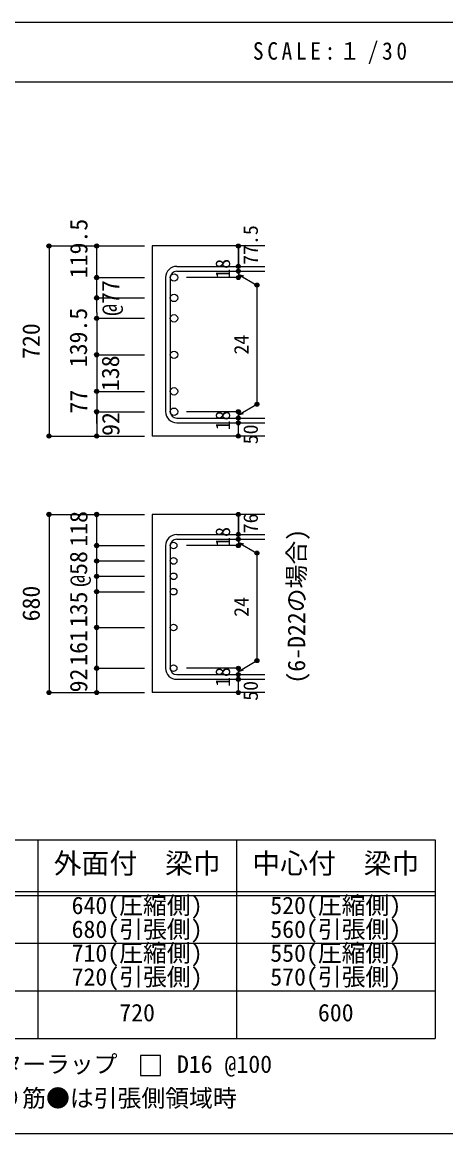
# Model space of a CAD drawing. Units: millimetres at full size, sheet at 1:30; some dimension numbers follow another scale. Extents: x -5973 to 5954, y -4195 to 4201.
# Drawn here: x 2051 to 3650, y 3 to 4201 of the extents above; entities that cross this region are included whole.
import ezdxf
from ezdxf.enums import TextEntityAlignment as Align

# ---------------------------------------------------------------- set-up
doc = ezdxf.new("R2010")
doc.units = ezdxf.units.MM
doc.header["$LTSCALE"] = 30
doc.header["$PDMODE"] = 32
doc.header["$PDSIZE"] = 15
for name, color, linetype in [('0-1_躯体線', 2, 'Continuous'), ('0-5_基礎梁筋', 7, 'Continuous'), ('0-6_スタラップ筋', 7, 'Continuous'), ('0-7_文字', 4, 'Continuous'), ('0-D_寸法', 4, 'Continuous'), ('6-7_文字', 7, 'Continuous'), ('6-E_枠', 7, 'Continuous'), ('F-0_枠', 6, 'Continuous')]:
    doc.layers.add(name, color=color, linetype=linetype)
doc.styles.add('ＭＳ ゴシック', font='')
doc.styles.get('ＭＳ ゴシック').set_extended_font_data('MS Gothic')

msp = doc.modelspace()

# ---------------------------------------------------------------- linework, layer by layer
at = {"layer": '0-1_躯体線'}
for p, q in [((2967.44, 3356.03), (2542.44, 3356.03)), ((2542.44, 3356.03), (2542.44, 2638.03)), ((2967.44, 2638.03), (2542.44, 2638.03)), ((2967.44, 2342.13), (2542.44, 2342.13)), ((2542.44, 2342.13), (2542.44, 1669.43)), ((2967.44, 1669.43), (2542.44, 1669.43))]:
    msp.add_line(p, q, dxfattribs=at)
at = {"layer": '0-5_基礎梁筋', "color": 3}
for centre, radius in [((2624.44, 3236.83), 14), ((2624.44, 3159.83), 14), ((2624.44, 3082.83), 14), ((2624.44, 2945.03), 14), ((2624.44, 2807.03), 14), ((2624.44, 2730.03), 14), ((2622.94, 2224.43), 12.5), ((2622.94, 2166.43), 12.5), ((2622.94, 2108.43), 12.5), ((2622.94, 2050.43), 12.5), ((2622.94, 1915.43), 12.5), ((2622.94, 1761.43), 12.5)]:
    msp.add_circle(centre, radius, dxfattribs=at)
at = {"layer": '0-6_スタラップ筋'}
for p, q in [((2634.44, 3278.83), (2967.44, 3278.83)), ((2592.44, 3236.83), (2592.44, 2730.03)), ((2610.44, 3236.83), (2610.44, 2730.03)), ((2634.44, 3260.83), (2967.44, 3260.83)), ((2634.44, 2706.03), (2967.44, 2706.03)), ((2634.44, 2688.03), (2967.44, 2688.03)), ((2634.44, 2266.43), (2967.44, 2266.43)), ((2634.44, 2248.43), (2967.44, 2248.43)), ((2592.44, 2224.43), (2592.44, 1761.43)), ((2610.44, 2224.43), (2610.44, 1761.43)), ((2634.44, 1737.43), (2967.44, 1737.43)), ((2634.44, 1719.43), (2967.44, 1719.43))]:
    msp.add_line(p, q, dxfattribs=at)
for centre, radius, start, end in [((2634.44, 3236.83), 42, 90, 180), ((2634.44, 3236.83), 24, 90, 180), ((2634.44, 2730.03), 42, 180, 270), ((2634.44, 2730.03), 24, 180, 270), ((2634.44, 2224.43), 42, 90, 180), ((2634.44, 2224.43), 24, 90, 180), ((2634.44, 1761.43), 42, 180, 270), ((2634.44, 1761.43), 24, 180, 270)]:
    msp.add_arc(centre, radius, start, end, dxfattribs=at)
at = {"layer": '0-D_寸法'}
for p, q in [((2152.44, 3356.03), (2332.44, 3356.03)), ((2152.44, 3356.03), (2332.44, 3356.03)), ((2152.44, 3356.03), (2152.44, 2638.03)), ((2332.44, 3356.03), (2512.44, 3356.03)), ((2332.44, 3356.03), (2512.44, 3356.03)), ((2332.44, 3104.83), (2332.44, 3356.03)), ((2867.44, 3278.83), (2867.44, 3356.03)), ((2867.44, 3356.03), (2867.44, 3278.83)), ((2867.44, 3260.83), (2867.44, 3278.83)), ((2332.44, 3236.83), (2512.44, 3236.83)), ((2332.44, 3236.83), (2512.44, 3236.83)), ((2867.44, 3236.83), (2671.35, 3236.83)), ((2867.44, 3260.83), (2867.44, 3236.83)), ((2867.44, 3248.83), (2937.5, 3208.39)), ((2867.44, 3248.83), (2886.76, 3243.66)), ((2937.5, 3208.39), (2937.5, 2758.48)), ((2332.44, 3159.83), (2512.44, 3159.83)), ((2332.44, 3159.83), (2512.44, 3159.83)), ((2332.44, 3104.83), (2332.44, 2638.03)), ((2332.44, 3082.83), (2512.44, 3082.83)), ((2332.44, 3082.83), (2512.44, 3082.83)), ((2332.44, 2945.03), (2512.44, 2945.03)), ((2332.44, 2807.03), (2512.44, 2807.03)), ((2332.44, 2730.03), (2512.44, 2730.03)), ((2332.44, 2685.07), (2332.44, 2730.03)), ((2867.44, 2730.03), (2671.35, 2730.03)), ((2867.44, 2718.03), (2937.5, 2758.48)), ((2867.44, 2706.03), (2867.44, 2730.03)), ((2867.44, 2718.03), (2886.76, 2723.21)), ((2867.44, 2688.03), (2867.44, 2706.03)), ((2867.44, 2638.03), (2867.44, 2688.03)), ((2152.44, 2638.03), (2332.44, 2638.03)), ((2332.44, 2638.03), (2512.44, 2638.03)), ((2152.44, 2342.13), (2332.44, 2342.13)), ((2152.44, 2342.13), (2332.44, 2342.13)), ((2152.44, 2342.13), (2152.44, 1669.43)), ((2332.44, 2342.13), (2512.44, 2342.13)), ((2332.44, 2342.13), (2512.44, 2342.13)), ((2332.44, 1669.43), (2332.44, 2342.13)), ((2867.44, 2266.43), (2867.44, 2342.13)), ((2867.44, 2342.13), (2867.44, 2266.43)), ((2867.44, 2248.43), (2867.44, 2266.43)), ((2867.44, 2248.43), (2867.44, 2224.43)), ((2867.44, 2236.43), (2937.5, 2195.98)), ((2867.44, 2236.43), (2886.76, 2231.25)), ((2332.44, 2224.43), (2512.44, 2224.43)), ((2332.44, 2224.43), (2512.44, 2224.43)), ((2867.44, 2224.43), (2671.35, 2224.43)), ((2937.5, 2195.98), (2937.5, 1789.88)), ((2332.44, 2166.43), (2512.44, 2166.43)), ((2332.44, 2166.43), (2512.44, 2166.43)), ((2332.44, 2108.43), (2512.44, 2108.43)), ((2332.44, 2108.43), (2512.44, 2108.43)), ((2332.44, 2050.43), (2512.44, 2050.43)), ((2332.44, 2050.43), (2512.44, 2050.43)), ((2332.44, 1915.43), (2512.44, 1915.43)), ((2332.44, 1915.43), (2512.44, 1915.43)), ((2867.44, 1749.43), (2937.5, 1789.88)), ((2332.44, 1761.43), (2512.44, 1761.43)), ((2332.44, 1761.43), (2512.44, 1761.43)), ((2867.44, 1761.43), (2671.35, 1761.43)), ((2867.44, 1737.43), (2867.44, 1761.43)), ((2867.44, 1749.43), (2886.76, 1754.61)), ((2867.44, 1719.43), (2867.44, 1737.43)), ((2867.44, 1669.43), (2867.44, 1719.43)), ((2152.44, 1669.43), (2332.44, 1669.43)), ((2332.44, 1669.43), (2512.44, 1669.43))]:
    msp.add_line(p, q, dxfattribs=at)
for centre, radius in [((2152.44, 3356.03), 8), ((2152.44, 3356.03), 7.2), ((2152.44, 3356.03), 6.4), ((2152.44, 3356.03), 5.6), ((2152.44, 3356.03), 4.8), ((2152.44, 3356.03), 4), ((2152.44, 3356.03), 3.2), ((2332.44, 3356.03), 8), ((2332.44, 3356.03), 7.2), ((2332.44, 3356.03), 6.4), ((2332.44, 3356.03), 5.6), ((2332.44, 3356.03), 4.8), ((2332.44, 3356.03), 4), ((2332.44, 3356.03), 3.2), ((2867.44, 3356.03), 4), ((2867.44, 3356.03), 3.6), ((2867.44, 3356.03), 3.2), ((2867.44, 3356.03), 2.8), ((2152.44, 3356.03), 2.4), ((2152.44, 3356.03), 1.6), ((2152.44, 3356.03), 0.8), ((2332.44, 3356.03), 2.4), ((2332.44, 3356.03), 1.6), ((2332.44, 3356.03), 0.8), ((2867.44, 3356.03), 2.4), ((2867.44, 3356.03), 2), ((2867.44, 3356.03), 1.6), ((2867.44, 3356.03), 1.2), ((2867.44, 3356.03), 0.8), ((2867.44, 3356.03), 0.4), ((2867.44, 3278.83), 4), ((2867.44, 3278.83), 3.6), ((2867.44, 3278.83), 3.2), ((2867.44, 3278.83), 2.8), ((2867.44, 3278.83), 2.4), ((2867.44, 3278.83), 2), ((2867.44, 3278.83), 1.6), ((2867.44, 3278.83), 1.2), ((2867.44, 3278.83), 0.8), ((2867.44, 3278.83), 0.4), ((2332.44, 3236.83), 8), ((2332.44, 3236.83), 7.2), ((2332.44, 3236.83), 6.4), ((2332.44, 3236.83), 5.6), ((2332.44, 3236.83), 4.8), ((2332.44, 3236.83), 4), ((2332.44, 3236.83), 3.2), ((2332.44, 3236.83), 2.4), ((2332.44, 3236.83), 1.6), ((2332.44, 3236.83), 0.8), ((2867.44, 3260.83), 4), ((2867.44, 3236.83), 4), ((2867.44, 3260.83), 3.6), ((2867.44, 3236.83), 3.6), ((2867.44, 3260.83), 3.2), ((2867.44, 3236.83), 3.2), ((2867.44, 3260.83), 2.8), ((2867.44, 3236.83), 2.8), ((2867.44, 3260.83), 2.4), ((2867.44, 3236.83), 2.4), ((2867.44, 3260.83), 2), ((2867.44, 3236.83), 2), ((2867.44, 3260.83), 1.6), ((2867.44, 3236.83), 1.6), ((2867.44, 3260.83), 1.2), ((2867.44, 3236.83), 1.2), ((2867.44, 3260.83), 0.8), ((2867.44, 3236.83), 0.8), ((2867.44, 3260.83), 0.4), ((2867.44, 3236.83), 0.4), ((2937.5, 3208.39), 4), ((2937.5, 3208.39), 3.6), ((2937.5, 3208.39), 3.2), ((2937.5, 3208.39), 2.8), ((2937.5, 3208.39), 2.4), ((2937.5, 3208.39), 2), ((2937.5, 3208.39), 1.6), ((2937.5, 3208.39), 1.2), ((2937.5, 3208.39), 0.8), ((2937.5, 3208.39), 0.4), ((2332.44, 3159.83), 8), ((2332.44, 3159.83), 7.2), ((2332.44, 3159.83), 6.4), ((2332.44, 3159.83), 5.6), ((2332.44, 3159.83), 4.8), ((2332.44, 3159.83), 4), ((2332.44, 3159.83), 3.2), ((2332.44, 3159.83), 2.4), ((2332.44, 3159.83), 1.6), ((2332.44, 3159.83), 0.8), ((2332.44, 3082.83), 8), ((2332.44, 3082.83), 7.2), ((2332.44, 3082.83), 6.4), ((2332.44, 3082.83), 5.6), ((2332.44, 3082.83), 4.8), ((2332.44, 3082.83), 4), ((2332.44, 3082.83), 3.2), ((2332.44, 3082.83), 2.4), ((2332.44, 3082.83), 1.6), ((2332.44, 3082.83), 0.8), ((2332.44, 2945.03), 8), ((2332.44, 2945.03), 7.2), ((2332.44, 2945.03), 6.4), ((2332.44, 2945.03), 5.6), ((2332.44, 2945.03), 4.8), ((2332.44, 2945.03), 4), ((2332.44, 2945.03), 3.2), ((2332.44, 2945.03), 2.4), ((2332.44, 2945.03), 1.6), ((2332.44, 2945.03), 0.8), ((2332.44, 2807.03), 8), ((2332.44, 2807.03), 7.2), ((2332.44, 2807.03), 6.4), ((2332.44, 2807.03), 5.6), ((2332.44, 2807.03), 4.8), ((2332.44, 2807.03), 4), ((2332.44, 2807.03), 3.2), ((2332.44, 2807.03), 2.4), ((2332.44, 2807.03), 1.6), ((2332.44, 2807.03), 0.8), ((2332.44, 2730.03), 8), ((2332.44, 2730.03), 7.2), ((2332.44, 2730.03), 6.4), ((2332.44, 2730.03), 5.6), ((2332.44, 2730.03), 4.8), ((2332.44, 2730.03), 4), ((2332.44, 2730.03), 3.2), ((2332.44, 2730.03), 2.4), ((2332.44, 2730.03), 1.6), ((2332.44, 2730.03), 0.8), ((2867.44, 2730.03), 4), ((2867.44, 2730.03), 3.6), ((2867.44, 2730.03), 3.2), ((2867.44, 2730.03), 2.8), ((2867.44, 2730.03), 2.4), ((2867.44, 2730.03), 2), ((2867.44, 2730.03), 1.6), ((2867.44, 2730.03), 1.2), ((2867.44, 2730.03), 0.8), ((2867.44, 2730.03), 0.4), ((2937.5, 2758.48), 4), ((2937.5, 2758.48), 3.6), ((2937.5, 2758.48), 3.2), ((2937.5, 2758.48), 2.8), ((2937.5, 2758.48), 2.4), ((2937.5, 2758.48), 2), ((2937.5, 2758.48), 1.6), ((2937.5, 2758.48), 1.2), ((2937.5, 2758.48), 0.8), ((2937.5, 2758.48), 0.4), ((2867.44, 2706.03), 4), ((2867.44, 2688.03), 4), ((2867.44, 2706.03), 3.6), ((2867.44, 2688.03), 3.6), ((2867.44, 2706.03), 3.2), ((2867.44, 2688.03), 3.2), ((2867.44, 2706.03), 2.8), ((2867.44, 2688.03), 2.8), ((2867.44, 2706.03), 2.4), ((2867.44, 2688.03), 2.4), ((2867.44, 2706.03), 2), ((2867.44, 2688.03), 2), ((2867.44, 2706.03), 1.6), ((2867.44, 2688.03), 1.6), ((2867.44, 2706.03), 1.2), ((2867.44, 2688.03), 1.2), ((2867.44, 2706.03), 0.8), ((2867.44, 2688.03), 0.8), ((2867.44, 2706.03), 0.4), ((2867.44, 2688.03), 0.4), ((2152.44, 2638.03), 7.2), ((2332.44, 2638.03), 7.2), ((2152.44, 2638.03), 6.4), ((2152.44, 2638.03), 5.6), ((2152.44, 2638.03), 4.8), ((2152.44, 2638.03), 4), ((2152.44, 2638.03), 3.2), ((2152.44, 2638.03), 2.4), ((2152.44, 2638.03), 1.6), ((2152.44, 2638.03), 0.8), ((2332.44, 2638.03), 6.4), ((2332.44, 2638.03), 5.6), ((2332.44, 2638.03), 4.8), ((2332.44, 2638.03), 4), ((2332.44, 2638.03), 3.2), ((2332.44, 2638.03), 2.4), ((2332.44, 2638.03), 1.6), ((2332.44, 2638.03), 0.8), ((2867.44, 2638.03), 4), ((2867.44, 2638.03), 3.6), ((2867.44, 2638.03), 3.2), ((2867.44, 2638.03), 2.8), ((2867.44, 2638.03), 2.4), ((2867.44, 2638.03), 2), ((2867.44, 2638.03), 1.6), ((2867.44, 2638.03), 1.2), ((2867.44, 2638.03), 0.8), ((2867.44, 2638.03), 0.4), ((2152.44, 2342.13), 8), ((2152.44, 2342.13), 7.2), ((2152.44, 2342.13), 6.4), ((2152.44, 2342.13), 5.6), ((2152.44, 2342.13), 4.8), ((2152.44, 2342.13), 4), ((2152.44, 2342.13), 3.2), ((2152.44, 2342.13), 2.4), ((2152.44, 2342.13), 1.6), ((2152.44, 2342.13), 0.8), ((2332.44, 2342.13), 8), ((2332.44, 2342.13), 7.2), ((2332.44, 2342.13), 6.4), ((2332.44, 2342.13), 5.6), ((2332.44, 2342.13), 4.8), ((2332.44, 2342.13), 4), ((2332.44, 2342.13), 3.2), ((2332.44, 2342.13), 2.4), ((2332.44, 2342.13), 1.6), ((2332.44, 2342.13), 0.8), ((2867.44, 2342.13), 4), ((2867.44, 2342.13), 3.6), ((2867.44, 2342.13), 3.2), ((2867.44, 2342.13), 2.8), ((2867.44, 2342.13), 2.4), ((2867.44, 2342.13), 2), ((2867.44, 2342.13), 1.6), ((2867.44, 2342.13), 1.2), ((2867.44, 2342.13), 0.8), ((2867.44, 2342.13), 0.4), ((2867.44, 2266.43), 4), ((2867.44, 2266.43), 3.6), ((2867.44, 2266.43), 3.2), ((2867.44, 2266.43), 2.8), ((2867.44, 2266.43), 2.4), ((2867.44, 2266.43), 2), ((2867.44, 2266.43), 1.6), ((2867.44, 2266.43), 1.2), ((2867.44, 2266.43), 0.8), ((2332.44, 2224.43), 8), ((2332.44, 2224.43), 7.2), ((2332.44, 2224.43), 6.4), ((2332.44, 2224.43), 5.6), ((2332.44, 2224.43), 4.8), ((2332.44, 2224.43), 4), ((2332.44, 2224.43), 3.2), ((2332.44, 2224.43), 2.4), ((2332.44, 2224.43), 1.6), ((2332.44, 2224.43), 0.8), ((2867.44, 2248.43), 4), ((2867.44, 2224.43), 4), ((2867.44, 2248.43), 3.6), ((2867.44, 2224.43), 3.6), ((2867.44, 2248.43), 3.2), ((2867.44, 2224.43), 3.2), ((2867.44, 2248.43), 2.8), ((2867.44, 2224.43), 2.8), ((2867.44, 2248.43), 2.4), ((2867.44, 2224.43), 2.4), ((2867.44, 2248.43), 2), ((2867.44, 2224.43), 2), ((2867.44, 2248.43), 1.6), ((2867.44, 2224.43), 1.6), ((2867.44, 2248.43), 1.2), ((2867.44, 2224.43), 1.2), ((2867.44, 2248.43), 0.8), ((2867.44, 2224.43), 0.8), ((2867.44, 2266.43), 0.4), ((2867.44, 2248.43), 0.4), ((2867.44, 2224.43), 0.4), ((2937.5, 2195.98), 4), ((2937.5, 2195.98), 3.6), ((2937.5, 2195.98), 3.2), ((2937.5, 2195.98), 2.8), ((2937.5, 2195.98), 2.4), ((2937.5, 2195.98), 2), ((2937.5, 2195.98), 1.6), ((2937.5, 2195.98), 1.2), ((2937.5, 2195.98), 0.8), ((2937.5, 2195.98), 0.4), ((2332.44, 2166.43), 8), ((2332.44, 2166.43), 7.2), ((2332.44, 2166.43), 6.4), ((2332.44, 2166.43), 5.6), ((2332.44, 2166.43), 4.8), ((2332.44, 2166.43), 4), ((2332.44, 2166.43), 3.2), ((2332.44, 2166.43), 2.4), ((2332.44, 2166.43), 1.6), ((2332.44, 2166.43), 0.8), ((2332.44, 2108.43), 8), ((2332.44, 2108.43), 7.2), ((2332.44, 2108.43), 6.4), ((2332.44, 2108.43), 5.6), ((2332.44, 2108.43), 4.8), ((2332.44, 2108.43), 4), ((2332.44, 2108.43), 3.2), ((2332.44, 2108.43), 2.4), ((2332.44, 2108.43), 1.6), ((2332.44, 2108.43), 0.8), ((2332.44, 2050.43), 8), ((2332.44, 2050.43), 7.2), ((2332.44, 2050.43), 6.4), ((2332.44, 2050.43), 5.6), ((2332.44, 2050.43), 4.8), ((2332.44, 2050.43), 4), ((2332.44, 2050.43), 3.2), ((2332.44, 2050.43), 2.4), ((2332.44, 2050.43), 1.6), ((2332.44, 2050.43), 0.8), ((2332.44, 1915.43), 8), ((2332.44, 1915.43), 7.2), ((2332.44, 1915.43), 6.4), ((2332.44, 1915.43), 5.6), ((2332.44, 1915.43), 4.8), ((2332.44, 1915.43), 4), ((2332.44, 1915.43), 3.2), ((2332.44, 1915.43), 2.4), ((2332.44, 1915.43), 1.6), ((2332.44, 1915.43), 0.8), ((2332.44, 1761.43), 8), ((2332.44, 1761.43), 7.2), ((2332.44, 1761.43), 6.4), ((2332.44, 1761.43), 5.6), ((2332.44, 1761.43), 4.8), ((2332.44, 1761.43), 4), ((2332.44, 1761.43), 3.2), ((2332.44, 1761.43), 2.4), ((2867.44, 1761.43), 4), ((2867.44, 1761.43), 3.6), ((2867.44, 1761.43), 3.2), ((2867.44, 1761.43), 2.8), ((2867.44, 1761.43), 2.4), ((2867.44, 1761.43), 2), ((2937.5, 1789.88), 4), ((2937.5, 1789.88), 3.6), ((2937.5, 1789.88), 3.2), ((2937.5, 1789.88), 2.8), ((2937.5, 1789.88), 2.4), ((2937.5, 1789.88), 2), ((2937.5, 1789.88), 1.6), ((2937.5, 1789.88), 1.2), ((2937.5, 1789.88), 0.8), ((2937.5, 1789.88), 0.4), ((2332.44, 1761.43), 1.6), ((2332.44, 1761.43), 0.8), ((2867.44, 1737.43), 4), ((2867.44, 1719.43), 4), ((2867.44, 1737.43), 3.6), ((2867.44, 1719.43), 3.6), ((2867.44, 1737.43), 3.2), ((2867.44, 1719.43), 3.2), ((2867.44, 1737.43), 2.8), ((2867.44, 1719.43), 2.8), ((2867.44, 1737.43), 2.4), ((2867.44, 1719.43), 2.4), ((2867.44, 1737.43), 2), ((2867.44, 1719.43), 2), ((2867.44, 1761.43), 1.6), ((2867.44, 1737.43), 1.6), ((2867.44, 1761.43), 1.2), ((2867.44, 1737.43), 1.2), ((2867.44, 1761.43), 0.8), ((2867.44, 1737.43), 0.8), ((2867.44, 1761.43), 0.4), ((2867.44, 1737.43), 0.4), ((2867.44, 1719.43), 1.6), ((2867.44, 1719.43), 1.2), ((2867.44, 1719.43), 0.8), ((2867.44, 1719.43), 0.4), ((2152.44, 1669.43), 7.2), ((2152.44, 1669.43), 6.4), ((2152.44, 1669.43), 5.6), ((2152.44, 1669.43), 4.8), ((2152.44, 1669.43), 4), ((2152.44, 1669.43), 3.2), ((2152.44, 1669.43), 2.4), ((2152.44, 1669.43), 1.6), ((2152.44, 1669.43), 0.8), ((2332.44, 1669.43), 7.2), ((2332.44, 1669.43), 6.4), ((2332.44, 1669.43), 5.6), ((2332.44, 1669.43), 4.8), ((2332.44, 1669.43), 4), ((2332.44, 1669.43), 3.2), ((2332.44, 1669.43), 2.4), ((2332.44, 1669.43), 1.6), ((2332.44, 1669.43), 0.8), ((2867.44, 1669.43), 4), ((2867.44, 1669.43), 3.6), ((2867.44, 1669.43), 3.2), ((2867.44, 1669.43), 2.8), ((2867.44, 1669.43), 2.4), ((2867.44, 1669.43), 2), ((2867.44, 1669.43), 1.6), ((2867.44, 1669.43), 1.2), ((2867.44, 1669.43), 0.8), ((2867.44, 1669.43), 0.4)]:
    msp.add_circle(centre, radius, dxfattribs=at)
at = {"layer": '0-D_寸法', "color": 7}
for p in [(2152.44, 3356.03), (2152.44, 3356.03), (2332.44, 3356.03), (2867.44, 3356.03), (2867.44, 3278.83), (2332.44, 3236.83), (2867.44, 3260.83), (2867.44, 3236.83), (2937.5, 3208.39), (2332.44, 3159.83), (2332.44, 3082.83), (2332.44, 2945.03), (2332.44, 2945.03), (2332.44, 2807.03), (2332.44, 2807.03), (2332.44, 2730.03), (2332.44, 2730.03), (2867.44, 2730.03), (2937.5, 2758.48), (2867.44, 2706.03), (2867.44, 2688.03), (2152.44, 2638.03), (2332.44, 2638.03), (2867.44, 2638.03), (2152.44, 2342.13), (2152.44, 2342.13), (2332.44, 2342.13), (2867.44, 2342.13), (2867.44, 2266.43), (2332.44, 2224.43), (2867.44, 2248.43), (2867.44, 2224.43), (2937.5, 2195.98), (2332.44, 2166.43), (2332.44, 2108.43), (2332.44, 2050.43), (2332.44, 1915.43), (2332.44, 1761.43), (2867.44, 1761.43), (2937.5, 1789.88), (2867.44, 1737.43), (2867.44, 1719.43), (2152.44, 1669.43), (2152.44, 1669.43), (2332.44, 1669.43), (2867.44, 1669.43)]:
    msp.add_point(p, dxfattribs=at)
at = {"layer": '6-7_文字'}
msp.add_lwpolyline([(2497.87, 223.02), (2572.87, 223.02), (2572.87, 298.02), (2497.87, 298.02)], close=True, dxfattribs=at)
at = {"layer": '6-E_枠', "color": 3}
for p, q in [((1447.71, 1112.77), (3610.24, 1112.77)), ((3610.24, 1112.77), (3610.24, 362.77)), ((1447.71, 362.77), (3610.24, 362.77))]:
    msp.add_line(p, q, dxfattribs=at)
at = {"layer": '6-E_枠'}
for p, q in [((2110.24, 1112.77), (2110.24, 362.77)), ((2860.24, 1112.77), (2860.24, 362.77)), ((1447.71, 917.77), (3610.24, 917.77)), ((1447.71, 902.77), (3610.24, 902.77)), ((1447.71, 722.77), (3610.24, 722.77)), ((1447.71, 542.77), (3610.24, 542.77))]:
    msp.add_line(p, q, dxfattribs=at)
at = {"layer": 'F-0_枠'}
msp.add_line((-5972.88, 4201.15), (5954.1, 4201.15), dxfattribs=at)
at = {"layer": 'F-0_枠', "color": 2}
for p, q in [((-5972.88, 3976.15), (3723.6, 3976.15)), ((3723.6, 2.95), (-5972.88, 2.95))]:
    msp.add_line(p, q, dxfattribs=at)

# ---------------------------------------------------------------- texts
at = {"layer": '0-7_文字', "color": 7, "style": 'ＭＳ ゴシック'}
msp.add_text('(6-D22の場合)', height=65.98, rotation=90, dxfattribs=at).set_placement((3139.32, 1703.2), align=Align.BOTTOM_LEFT)
at = {"layer": '0-D_寸法', "style": 'ＭＳ ゴシック'}
for s, height, p in [('119.5', 65.98, (2317.32, 3234.32)), ('77.5', 54.99, (2957.44, 3284.83)), ('18', 54.99, (2852.44, 3232.33)), ('@77', 65.98, (2437.44, 3092.33)), ('139.5', 65.98, (2315.76, 2898.21)), ('720', 65.98, (2137.44, 2929.53)), ('24', 54.99, (2922.5, 2945.93)), ('138', 65.98, (2436.74, 2808.07)), ('77', 65.98, (2317.08, 2723.33)), ('18', 54.99, (2852.44, 2659.53)), ('92', 65.98, (2438.12, 2638.74)), ('50', 54.99, (2957.44, 2607.03)), ('118', 65.98, (2317.32, 2220.41)), ('76', 54.99, (2957.44, 2270.93)), ('18', 54.99, (2852.44, 2219.93)), ('@58', 65.98, (2316.44, 2068.81)), ('680', 65.98, (2137.44, 1938.28)), ('135', 65.98, (2316.48, 1916.2)), ('24', 54.99, (2922.5, 1955.43)), ('161', 65.98, (2316.72, 1770.7)), ('92', 65.98, (2316.75, 1670.14)), ('18', 54.99, (2852.44, 1690.93)), ('50', 54.99, (2957.44, 1638.43))]:
    msp.add_text(s, height=height, rotation=90, dxfattribs=at).set_placement(p, align=Align.BOTTOM_LEFT)
at = {"layer": '6-7_文字', "color": 2, "style": 'ＭＳ ゴシック'}
for s, p in [('外面付\u3000梁巾', (2170.24, 962.77)), ('中心付\u3000梁巾', (2920.24, 962.77))]:
    msp.add_text(s, height=76.98, dxfattribs=at).set_placement(p, align=Align.BOTTOM_LEFT)
at = {"layer": '6-7_文字', "style": 'ＭＳ ゴシック'}
for s, p in [('640(圧縮側)', (2237.74, 812.77)), ('520(圧縮側)', (2987.74, 812.77)), ('680(引張側)', (2237.74, 722.77)), ('560(引張側)', (2987.74, 722.77)), ('710(圧縮側)', (2237.74, 632.77)), ('550(圧縮側)', (2987.74, 632.77)), ('720(引張側)', (2237.74, 542.77)), ('570(引張側)', (2987.74, 542.77)), ('720', (2417.74, 407.77)), ('600', (3167.74, 407.77)), ('※ 基礎梁スターラップ     D16 @100', (1466.27, 213.19)), ('※ 柱型立上り筋●は引張側領域時', (1466.27, 84.68))]:
    msp.add_text(s, height=65.98, dxfattribs=at).set_placement(p, align=Align.BOTTOM_LEFT)
at = {"layer": '6-7_文字', "color": 2, "insert": (2922.26, 4043.65), "char_height": 65.98, "attachment_point": 7, "style": 'ＭＳ ゴシック'}
msp.add_mtext('\\T1.34;\\W0.9;SCALE:１/30', dxfattribs=at)

doc.saveas('drawing.dxf')
